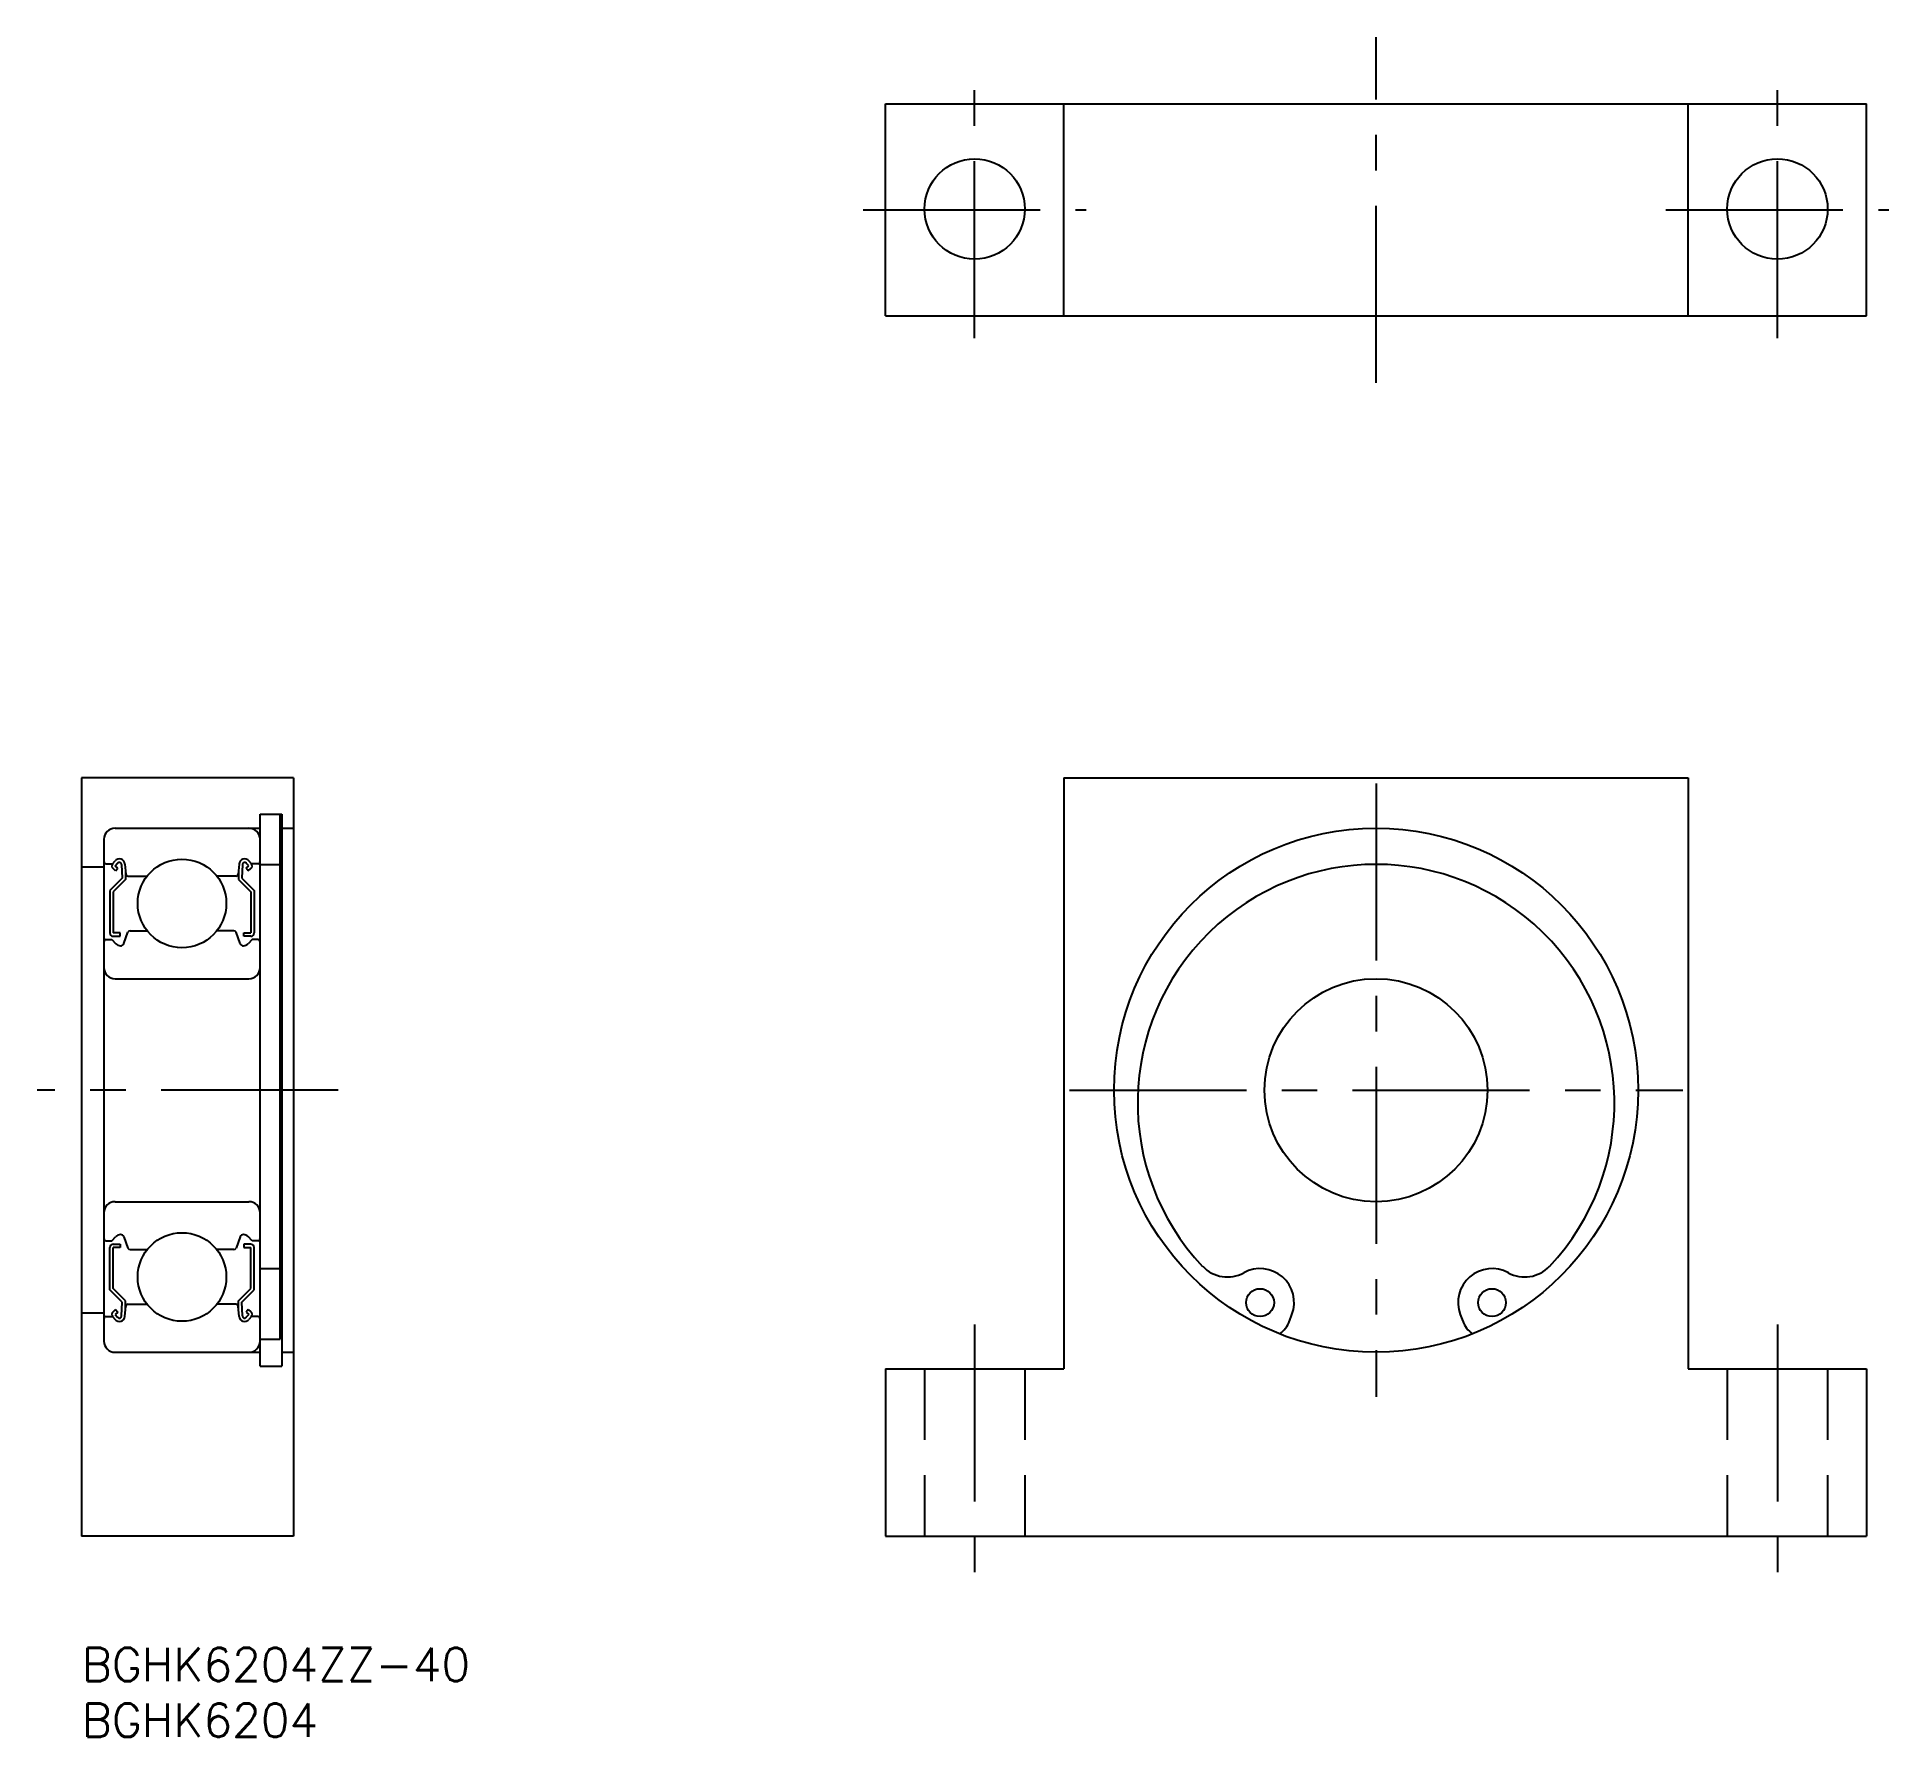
# Model space of a CAD drawing. Extents: x -4 to 162, y -8 to 144.
import ezdxf

# ---------------------------------------------------------------- set-up
doc = ezdxf.new("R2010")
doc.units = 0
doc.header["$LTSCALE"] = 0.5
doc.linetypes.add('CENTER', pattern=[50.8, 31.75, -6.35, 6.35, -6.35])
doc.linetypes.add('DASHED', pattern=[19.05, 12.7, -6.35])
for name, color, linetype in [('MSM_CENTER', 1, 'CENTER'), ('MSM_CONTINUOUS', 7, 'CONTINUOUS'), ('MSM_DASHED', 4, 'DASHED'), ('MSM_PART_NUMBER', 7, 'CONTINUOUS')]:
    doc.layers.add(name, color=color, linetype=linetype)
doc.styles.get("Standard").update_dxf_attribs({"font": 'txt.shx', "height": 3, "bigfont": 'bigfont.shx'})

# ---------------------------------------------------------------- blocks, each defined once
blk = doc.blocks.new('*U4')
at = {"layer": 'MSM_PART_NUMBER'}
blk.add_text('BGHK6204ZZ-40', height=3, dxfattribs=at).set_placement((0, -3))
blk = doc.blocks.new('*U5')
at = {"layer": 'MSM_PART_NUMBER'}
blk.add_text('BGHK6204', height=3, dxfattribs=at).set_placement((0, -8))

msp = doc.modelspace()

# ---------------------------------------------------------------- linework, layer by layer
at = {"layer": 'MSM_CENTER'}
for p, q in [((116.09, 113.44), (116.09, 144.44)), ((80.09, 117.44), (80.09, 140.44)), ((152.09, 117.44), (152.09, 140.44)), ((70.09, 128.94), (90.09, 128.94)), ((142.09, 128.94), (162.09, 128.94)), ((116.09, 77.5), (116.09, 22.5)), ((23, 50), (-4, 50)), ((88.59, 50), (143.59, 50)), ((80.09, 29), (80.09, 6)), ((152.09, 29), (152.09, 6))]:
    msp.add_line(p, q, dxfattribs=at)
at = {"layer": 'MSM_CONTINUOUS'}
for p, q in [((72.09, 138.44), (160.09, 138.44)), ((72.09, 119.44), (72.09, 138.44)), ((88.09, 119.44), (88.09, 138.44)), ((144.09, 119.44), (144.09, 138.44)), ((160.09, 119.44), (160.09, 138.44)), ((72.09, 119.44), (160.09, 119.44)), ((0, 78), (0, 10)), ((19, 78), (0, 78)), ((19, 78), (19, 10)), ((88.09, 78), (144.09, 78)), ((88.09, 78), (88.09, 25)), ((144.09, 78), (144.09, 25)), ((16, 25.25), (16, 74.75)), ((16, 74.75), (17.95, 74.75)), ((17.8, 27.68, 1.25), (17.8, 74.75, 1.25)), ((17.95, 74.75), (17.95, 25.25)), ((3, 73.5), (16, 73.5)), ((17.95, 73.5), (19, 73.5)), ((2, 72.5), (2, 27.5)), ((2, 70), (0, 70)), ((2.2, 70.3), (2.78, 70.3)), ((2.78, 70.3), (3, 70.56)), ((3.05, 69.68), (2.82, 69.88)), ((3.01, 70.11), (3.23, 70.36)), ((3.24, 69.91), (3.01, 70.11)), ((3.05, 69.68), (3.24, 69.91)), ((3.58, 70.24), (3.63, 69)), ((3.88, 70.28), (3.96, 69.38)), ((14.12, 70.28), (14.04, 69.38)), ((14.42, 70.24), (14.37, 69)), ((14.76, 69.91), (14.99, 70.11)), ((14.95, 69.68), (14.76, 69.91)), ((14.99, 70.11), (14.77, 70.36)), ((14.95, 69.68), (15.18, 69.88)), ((15.22, 70.3), (15, 70.56)), ((15.8, 70.3), (15.22, 70.3)), ((16, 70.25), (17.8, 70.25)), ((3.63, 69), (2.53, 67.9)), ((3.93, 68.88), (2.83, 67.78)), ((3.93, 69.73), (3.93, 68.88)), ((4.16, 69.2), (5.88, 69.2)), ((13.84, 69.2), (12.12, 69.2)), ((14.07, 69.73), (14.07, 68.88)), ((14.07, 68.88), (15.17, 67.78)), ((14.37, 69), (15.47, 67.9)), ((2.53, 67.9), (2.53, 64.1)), ((2.83, 67.78), (2.83, 64.1)), ((15.17, 67.78), (15.17, 64.1)), ((15.47, 67.9), (15.47, 64.1)), ((2.2, 63.5), (2.7, 63.5)), ((2.7, 63.5), (3.07, 63.13)), ((3.45, 64.1), (2.83, 64.1)), ((2.83, 63.8), (3.45, 63.8)), ((3.45, 63.8), (3.45, 64.1)), ((3.78, 63.15), (4.15, 64.17)), ((4.34, 64.3), (5.88, 64.3)), ((13.66, 64.3), (12.12, 64.3)), ((14.22, 63.15), (13.85, 64.17)), ((14.55, 63.8), (14.55, 64.1)), ((14.55, 64.1), (15.17, 64.1)), ((15.17, 63.8), (14.55, 63.8)), ((15.3, 63.5), (14.93, 63.13)), ((15.8, 63.5), (15.3, 63.5)), ((3, 60), (15, 60)), ((0, 44), (0, 44)), ((3, 40), (15, 40)), ((2.7, 36.5), (3.07, 36.87)), ((3.78, 36.85), (4.15, 35.83)), ((14.22, 36.85), (13.85, 35.83)), ((15.3, 36.5), (14.93, 36.87)), ((2.2, 36.5), (2.7, 36.5)), ((2.53, 32.1), (2.53, 35.9)), ((2.83, 36.2), (3.45, 36.2)), ((2.83, 32.22), (2.83, 35.9)), ((3.45, 35.9), (2.83, 35.9)), ((3.45, 36.2), (3.45, 35.9)), ((4.34, 35.7), (5.88, 35.7)), ((13.66, 35.7), (12.12, 35.7)), ((14.55, 36.2), (14.55, 35.9)), ((15.17, 36.2), (14.55, 36.2)), ((14.55, 35.9), (15.17, 35.9)), ((15.17, 32.22), (15.17, 35.9)), ((15.8, 36.5), (15.3, 36.5)), ((15.47, 32.1), (15.47, 35.9)), ((16, 34), (17.8, 34)), ((3.63, 31), (2.53, 32.1)), ((3.93, 31.12), (2.83, 32.22)), ((14.07, 31.12), (15.17, 32.22)), ((14.37, 31), (15.47, 32.1)), ((2, 30), (0, 30)), ((3.05, 30.32), (2.82, 30.12)), ((3.24, 30.09), (3.01, 29.89)), ((3.05, 30.32), (3.24, 30.09)), ((3.58, 29.76), (3.63, 31)), ((3.88, 29.72), (3.96, 30.62)), ((3.93, 30.27), (3.93, 31.12)), ((4.16, 30.8), (5.88, 30.8)), ((13.84, 30.8), (12.12, 30.8)), ((14.12, 29.72), (14.04, 30.62)), ((14.07, 30.27), (14.07, 31.12)), ((14.42, 29.76), (14.37, 31)), ((14.95, 30.32), (14.76, 30.09)), ((14.76, 30.09), (14.99, 29.89)), ((14.95, 30.32), (15.18, 30.12)), ((2.2, 29.7), (2.78, 29.7)), ((2.78, 29.7), (3, 29.44)), ((3.01, 29.89), (3.23, 29.64)), ((14.99, 29.89), (14.77, 29.64)), ((15.22, 29.7), (15, 29.44)), ((15.8, 29.7), (15.22, 29.7)), ((108.33, 29.3), (108.55, 29.88)), ((123.64, 29.88), (123.86, 29.3)), ((16, 27.68), (17.8, 27.68)), ((3, 26.5), (16, 26.5)), ((6.3, 26.5), (6.3, 26.5)), ((16, 25.25), (17.95, 25.25)), ((17.95, 26.5), (19, 26.5)), ((72.09, 25), (88.09, 25)), ((72.09, 25), (72.09, 10)), ((144.09, 25), (160.09, 25)), ((160.09, 25), (160.09, 10)), ((19, 10), (0, 10)), ((72.09, 10), (160.09, 10))]:
    msp.add_line(p, q, dxfattribs=at)
for centre, radius in [((80.09, 129.02), 4.5), ((152.09, 129.02), 4.5), ((116.09, 50), 23.5), ((9, 66.75), 3.97), ((116.09, 50), 10), ((9, 33.25), 3.97), ((105.69, 30.95), 1.25), ((126.49, 30.95), 1.25)]:
    msp.add_circle(centre, radius, dxfattribs=at)
for centre, radius, start, end in [((3, 72.5), 1, 90, 180), ((15, 72.5), 1, 0, 90), ((2.2, 70.5), 0.2, 180, 270), ((3.01, 70.11), 0.3, 139.9098, 229.9963), ((3.38, 70.24), 0.5, 4.987, 139.9098), ((3.38, 70.24), 0.2, 2.3754, 139.9922), ((14.62, 70.24), 0.5, 40.0902, 175.013), ((14.62, 70.24), 0.2, 40.0078, 177.6246), ((14.99, 70.11), 0.3, 310.0037, 40.0902), ((15.8, 70.5), 0.2, 270, 0), ((116.09, 48.87), 21.38, 316.6826, 223.3174), ((4.16, 69.4), 0.2, 184.987, 270), ((13.84, 69.4), 0.2, 270, 355.013), ((2.2, 63.3), 0.2, 90, 180), ((2.83, 64.1), 0.3, 180, 270), ((3.5, 63.55), 0.6, 225, 267.9591), ((3.5, 63.25), 0.3, 265.5374, 340.0299), ((4.34, 64.1), 0.2, 90, 160.0299), ((13.66, 64.1), 0.2, 19.9701, 90), ((14.5, 63.25), 0.3, 199.9701, 274.4626), ((14.5, 63.55), 0.6, 272.0409, 315), ((15.17, 64.1), 0.3, 270, 0), ((15.8, 63.3), 0.2, 0, 90), ((3, 61), 1, 180, 270), ((15, 61), 1, 270, 0), ((3, 39), 1, 90, 180), ((15, 39), 1, 0, 90), ((2.2, 36.7), 0.2, 180, 270), ((3.5, 36.45), 0.6, 92.0409, 135), ((3.5, 36.75), 0.3, 19.9701, 94.4626), ((14.5, 36.75), 0.3, 85.5374, 160.0299), ((14.5, 36.45), 0.6, 45, 87.9591), ((15.8, 36.7), 0.2, 270, 0), ((2.83, 35.9), 0.3, 90, 180), ((4.34, 35.9), 0.2, 199.9701, 270), ((13.66, 35.9), 0.2, 270, 340.0299), ((15.17, 35.9), 0.3, 0, 90), ((102.76, 36.3), 3.05, 223.3174, 298.7349), ((105.69, 30.95), 3.05, 339.4426, 118.7349), ((126.49, 30.95), 3.05, 61.2651, 200.5574), ((129.42, 36.3), 3.05, 241.2651, 316.6826), ((3.01, 29.89), 0.3, 130.0037, 220.0902), ((4.16, 30.6), 0.2, 90, 175.013), ((13.84, 30.6), 0.2, 4.987, 90), ((14.99, 29.89), 0.3, 319.9098, 49.9963), ((2.2, 29.5), 0.2, 90, 180), ((3.38, 29.76), 0.5, 220.0902, 355.013), ((3.38, 29.76), 0.2, 220.0078, 357.6246), ((14.62, 29.76), 0.5, 184.987, 319.9098), ((14.62, 29.76), 0.2, 182.3754, 319.9922), ((15.8, 29.5), 0.2, 0, 90), ((105.99, 30.18), 2.5, 305.7418, 339.4426), ((126.2, 30.18), 2.5, 200.5574, 234.2582), ((3, 27.5), 1, 180, 270), ((15, 27.5), 1, 270, 0)]:
    msp.add_arc(centre, radius, start, end, dxfattribs=at)
at = {"layer": 'MSM_DASHED'}
for p, q in [((75.59, 25), (75.59, 10)), ((84.59, 25), (84.59, 10)), ((147.59, 25), (147.59, 10)), ((156.59, 25), (156.59, 10))]:
    msp.add_line(p, q, dxfattribs=at)

# ---------------------------------------------------------------- block references
at = {"layer": 'MSM_CONTINUOUS'}
for name in ['*U4', '*U5']:
    msp.add_blockref(name, (0, 0), dxfattribs=at)

doc.saveas('drawing.dxf')
